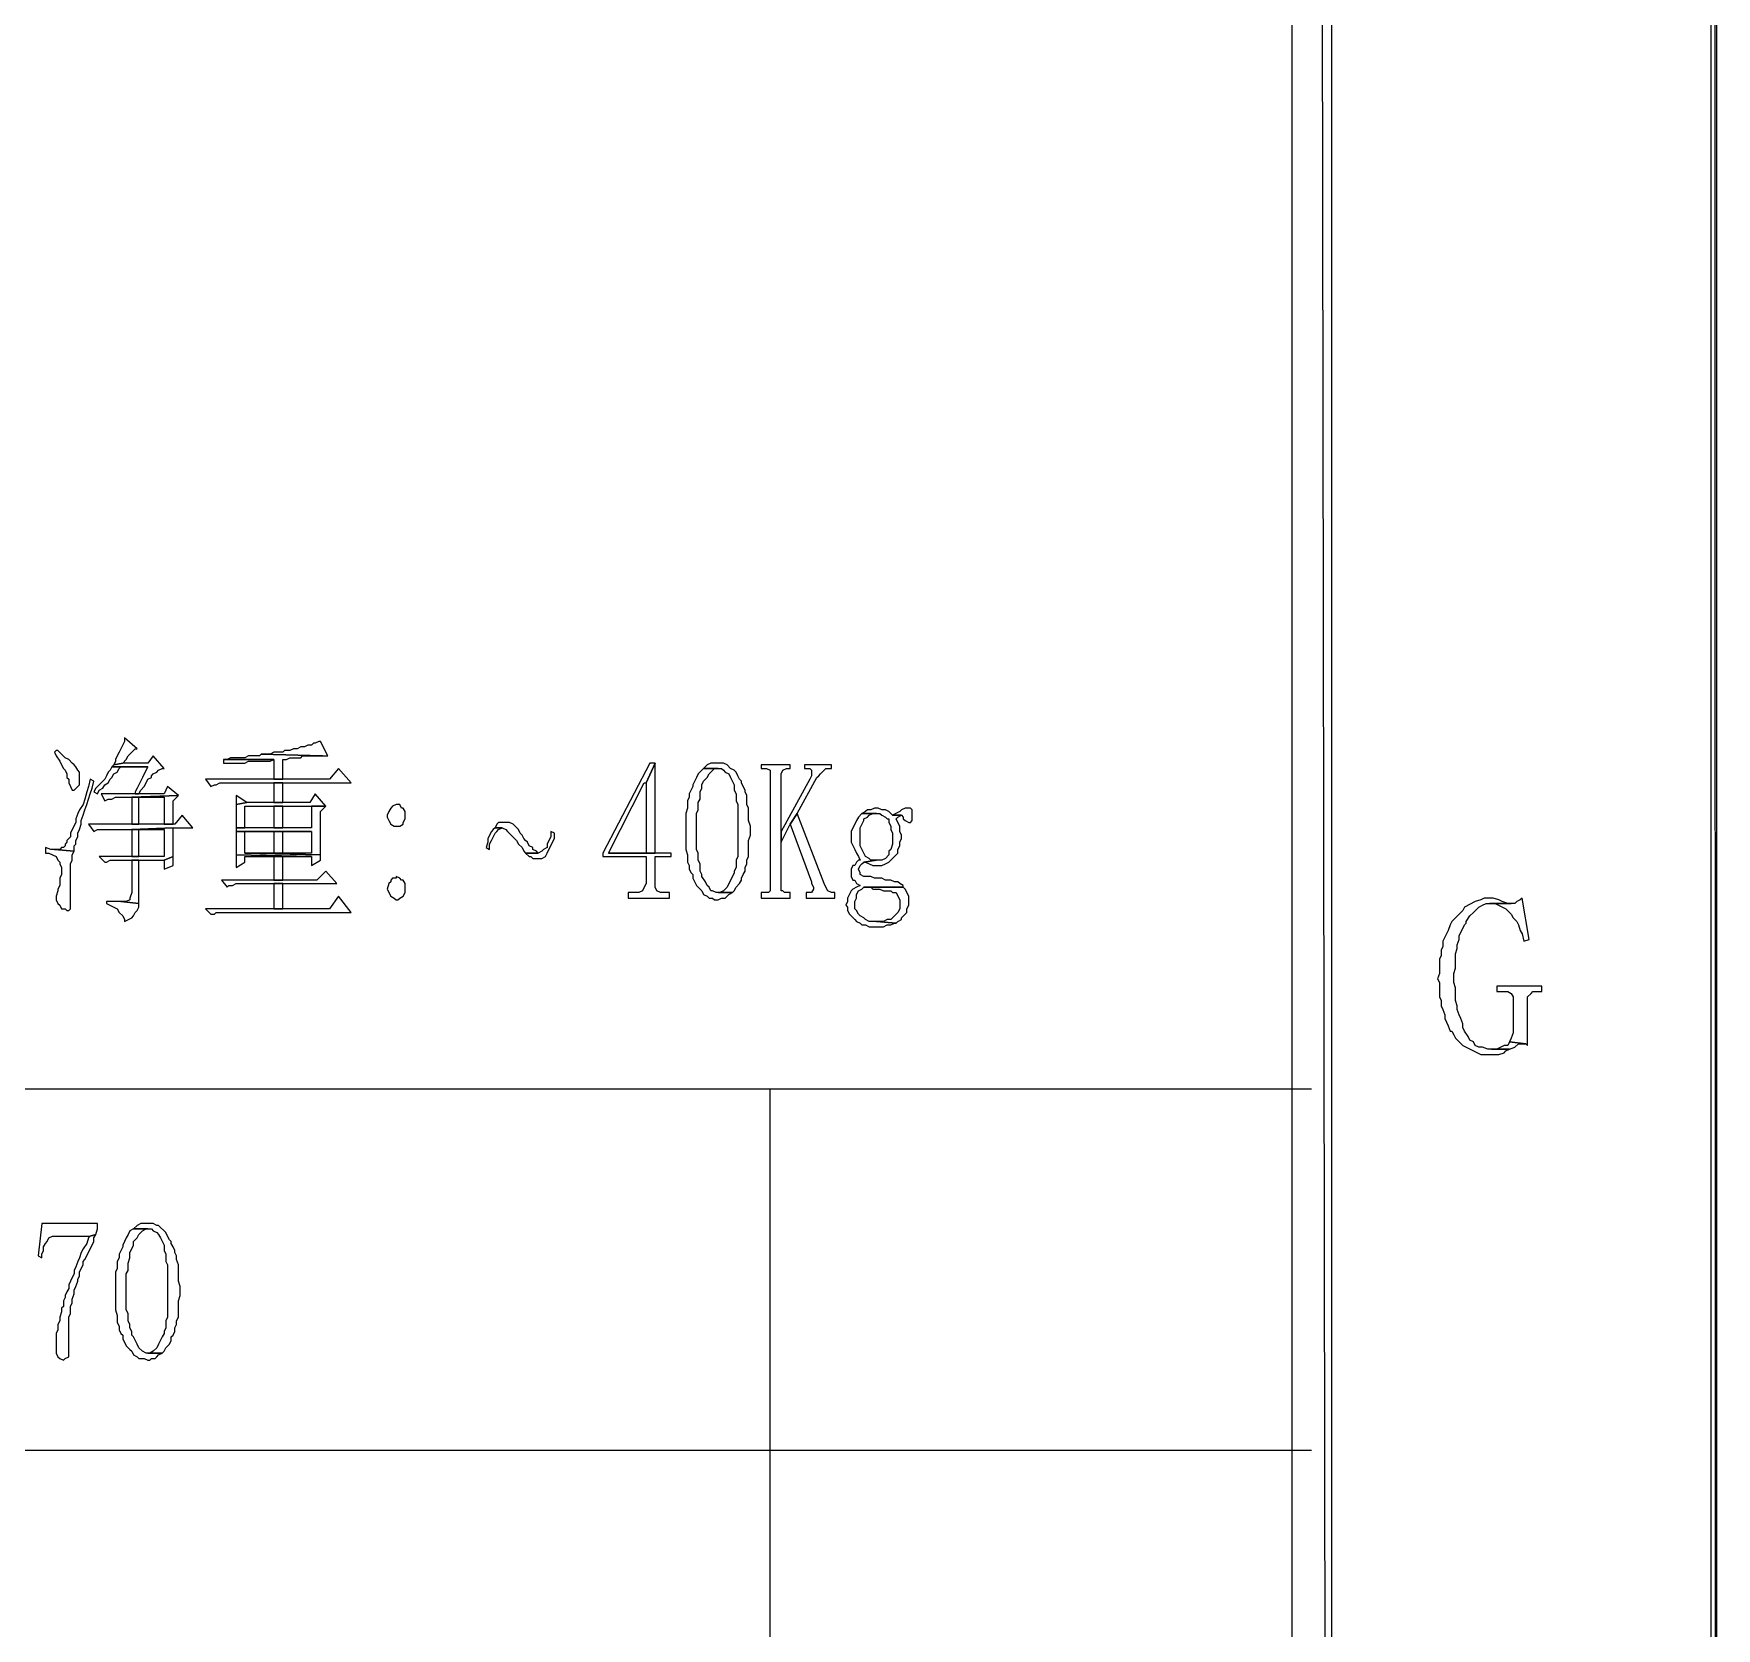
# Model space of a CAD drawing. Extents: x -15.4 to 0.8, y 0.3 to 11.8.
# Drawn here: x -0.511 to 0.269, y 2.424 to 3.163 of the extents above; entities that cross this region are included whole.
import ezdxf

# ---------------------------------------------------------------- set-up
doc = ezdxf.new("R2010")
doc.units = 0
doc.header["$MEASUREMENT"] = 0
doc.linetypes.add('AUSGEZOGEN', pattern=[0])
doc.layers.get('0').update_dxf_attribs({"linetype": 'AUSGEZOGEN'})

msp = doc.modelspace()

# ---------------------------------------------------------------- linework, layer by layer
for points in [[(0.26872, 0.5669), (0.26622, 11.62106), (0.26622, 11.62106), (0.26872, 11.62356), (0.26872, 0.5669)], [(0.26622, 0.56856), (0.26872, 0.5669), (0.26872, 0.5669), (0.26622, 11.62106), (0.26622, 0.56856)], [(0.09039, 0.7444), (0.07205, 11.4269), (0.07205, 11.4269), (0.09039, 11.44523), (0.09039, 0.7444)], [(0.07205, 0.76273), (0.09039, 0.7444), (0.09039, 0.7444), (0.07205, 11.4269), (0.07205, 0.76273)], [(-0.50045, 2.83106), (-0.50128, 2.83023), (-0.50128, 2.83023), (-0.50045, 2.82856), (-0.50045, 2.82856), (-0.49878, 2.82606), (-0.49878, 2.82606), (-0.49795, 2.8244), (-0.49795, 2.8244), (-0.49711, 2.82273), (-0.49711, 2.82273), (-0.49628, 2.8219), (-0.49628, 2.8219), (-0.49545, 2.82023), (-0.49545, 2.82023), (-0.49545, 2.81856), (-0.49545, 2.81856), (-0.49461, 2.81773), (-0.49461, 2.81773), (-0.49461, 2.81606), (-0.49461, 2.81606), (-0.49378, 2.8144), (-0.49378, 2.8144), (-0.49295, 2.81273), (-0.49295, 2.81273), (-0.49211, 2.81273), (-0.49211, 2.81273), (-0.49045, 2.8144), (-0.49045, 2.8144), (-0.48961, 2.81523), (-0.48961, 2.81523), (-0.48961, 2.82106), (-0.48961, 2.82106), (-0.49045, 2.8219), (-0.49045, 2.8219), (-0.49128, 2.82356), (-0.49128, 2.82356), (-0.49211, 2.8244), (-0.49211, 2.8244), (-0.49295, 2.82523), (-0.49295, 2.82523), (-0.49461, 2.8269), (-0.49461, 2.8269), (-0.49628, 2.82773), (-0.49628, 2.82773), (-0.49795, 2.8294), (-0.49795, 2.8294), (-0.49961, 2.83106), (-0.50045, 2.83106)], [(-0.46878, 2.8369), (-0.46878, 2.83523), (-0.46878, 2.83523), (-0.47128, 2.83023), (-0.47128, 2.83023), (-0.47211, 2.82856), (-0.47211, 2.82856), (-0.47295, 2.8269), (-0.47295, 2.8269), (-0.47295, 2.82606), (-0.47295, 2.82606), (-0.47378, 2.8244), (-0.47378, 2.8244), (-0.46961, 2.82523), (-0.46961, 2.82523), (-0.46795, 2.8269), (-0.46795, 2.8269), (-0.46711, 2.82856), (-0.46711, 2.82856), (-0.46545, 2.83023), (-0.46545, 2.83023), (-0.46378, 2.8319), (-0.46378, 2.8319), (-0.46295, 2.8319), (-0.46878, 2.8369)], [(-0.37795, 2.83523), (-0.37878, 2.83523), (-0.37878, 2.83523), (-0.38045, 2.8344), (-0.38045, 2.8344), (-0.38128, 2.8344), (-0.38128, 2.8344), (-0.38211, 2.83356), (-0.38211, 2.83356), (-0.38378, 2.83356), (-0.38378, 2.83356), (-0.38545, 2.83273), (-0.38545, 2.83273), (-0.38711, 2.83273), (-0.38711, 2.83273), (-0.38878, 2.8319), (-0.38878, 2.8319), (-0.39045, 2.8319), (-0.39045, 2.8319), (-0.39211, 2.83106), (-0.39211, 2.83106), (-0.39461, 2.83106), (-0.39461, 2.83106), (-0.39545, 2.83023), (-0.39545, 2.83023), (-0.39961, 2.83023), (-0.39961, 2.83023), (-0.40128, 2.8294), (-0.40128, 2.8294), (-0.40545, 2.8294), (-0.40545, 2.8294), (-0.37711, 2.82856), (-0.37711, 2.82856), (-0.37461, 2.82856), (-0.37795, 2.83523)], [(-0.47461, 2.82356), (-0.47545, 2.8219), (-0.47545, 2.8219), (-0.47628, 2.82106), (-0.47628, 2.82106), (-0.47711, 2.8194), (-0.47711, 2.8194), (-0.47795, 2.81773), (-0.47795, 2.81773), (-0.47961, 2.81606), (-0.47961, 2.81606), (-0.48045, 2.81523), (-0.48045, 2.81523), (-0.48211, 2.81356), (-0.48211, 2.81356), (-0.48295, 2.8119), (-0.48295, 2.8119), (-0.48128, 2.81106), (-0.48128, 2.81106), (-0.48045, 2.81273), (-0.48045, 2.81273), (-0.47878, 2.81356), (-0.47878, 2.81356), (-0.47795, 2.81523), (-0.47795, 2.81523), (-0.47628, 2.81606), (-0.47628, 2.81606), (-0.47545, 2.81773), (-0.47545, 2.81773), (-0.47461, 2.81856), (-0.47461, 2.81856), (-0.47378, 2.82023), (-0.47378, 2.82023), (-0.47211, 2.82106), (-0.47211, 2.82106), (-0.47128, 2.82273), (-0.47128, 2.82273), (-0.47045, 2.82356), (-0.47045, 2.82356), (-0.45795, 2.82356), (-0.47461, 2.82356)], [(-0.45545, 2.82856), (-0.45795, 2.82523), (-0.45795, 2.82523), (-0.46961, 2.82523), (-0.46961, 2.82523), (-0.47378, 2.8244), (-0.47378, 2.8244), (-0.47461, 2.82356), (-0.47461, 2.82356), (-0.45795, 2.82356), (-0.45795, 2.82356), (-0.45961, 2.82023), (-0.45961, 2.82023), (-0.46045, 2.81856), (-0.46045, 2.81856), (-0.46211, 2.81523), (-0.46211, 2.81523), (-0.46295, 2.81356), (-0.46295, 2.81356), (-0.46378, 2.8119), (-0.46378, 2.8119), (-0.46378, 2.81106), (-0.46378, 2.81106), (-0.46211, 2.81106), (-0.46211, 2.81106), (-0.46128, 2.81273), (-0.46128, 2.81273), (-0.45961, 2.8144), (-0.45961, 2.8144), (-0.45878, 2.81606), (-0.45878, 2.81606), (-0.45795, 2.81773), (-0.45795, 2.81773), (-0.45628, 2.81856), (-0.45628, 2.81856), (-0.45628, 2.8194), (-0.45628, 2.8194), (-0.45545, 2.82023), (-0.45545, 2.82023), (-0.45378, 2.82106), (-0.45378, 2.82106), (-0.45295, 2.8219), (-0.45295, 2.8219), (-0.45128, 2.82273), (-0.45128, 2.82273), (-0.45045, 2.82273), (-0.45545, 2.82856)], [(-0.36961, 2.82273), (-0.37378, 2.81773), (-0.37378, 2.81773), (-0.43128, 2.81773), (-0.43128, 2.81773), (-0.42878, 2.8144), (-0.42878, 2.8144), (-0.42711, 2.81523), (-0.42711, 2.81523), (-0.42628, 2.81523), (-0.42628, 2.81523), (-0.42461, 2.81606), (-0.42461, 2.81606), (-0.36378, 2.81606), (-0.36961, 2.82273)], [(-0.40545, 2.8294), (-0.40628, 2.82856), (-0.40628, 2.82856), (-0.41128, 2.82856), (-0.41128, 2.82856), (-0.41295, 2.82773), (-0.41295, 2.82773), (-0.41961, 2.82773), (-0.41961, 2.82773), (-0.42128, 2.8269), (-0.42128, 2.8269), (-0.42295, 2.8269), (-0.42295, 2.8269), (-0.39961, 2.8269), (-0.39961, 2.8269), (-0.39961, 2.81773), (-0.39961, 2.81773), (-0.39545, 2.81773), (-0.39545, 2.81773), (-0.39545, 2.8269), (-0.39545, 2.8269), (-0.39378, 2.8269), (-0.39378, 2.8269), (-0.39211, 2.82773), (-0.39211, 2.82773), (-0.38711, 2.82773), (-0.38711, 2.82773), (-0.38628, 2.82856), (-0.38628, 2.82856), (-0.37711, 2.82856), (-0.40545, 2.8294)], [(-0.42295, 2.8269), (-0.42295, 2.82523), (-0.42295, 2.82523), (-0.41295, 2.82523), (-0.41295, 2.82523), (-0.41128, 2.82606), (-0.41128, 2.82606), (-0.40128, 2.82606), (-0.40128, 2.82606), (-0.39961, 2.8269), (-0.42295, 2.8269)], [(-0.22295, 2.82523), (-0.22545, 2.82523), (-0.22545, 2.82523), (-0.24711, 2.78356), (-0.24711, 2.78356), (-0.24711, 2.7819), (-0.24711, 2.7819), (-0.22711, 2.7819), (-0.22711, 2.7819), (-0.22711, 2.7694), (-0.22711, 2.7694), (-0.22795, 2.76773), (-0.22795, 2.76773), (-0.22878, 2.76606), (-0.22878, 2.76606), (-0.23045, 2.76523), (-0.23045, 2.76523), (-0.23545, 2.76523), (-0.23545, 2.76523), (-0.23545, 2.76273), (-0.23545, 2.76273), (-0.21628, 2.76273), (-0.21628, 2.76273), (-0.21628, 2.76523), (-0.21628, 2.76523), (-0.22045, 2.76523), (-0.22045, 2.76523), (-0.22211, 2.76606), (-0.22211, 2.76606), (-0.22295, 2.76773), (-0.22295, 2.76773), (-0.22295, 2.7819), (-0.22295, 2.7819), (-0.21545, 2.7819), (-0.21545, 2.7819), (-0.21545, 2.78356), (-0.21545, 2.78356), (-0.24461, 2.78356), (-0.24461, 2.78356), (-0.22795, 2.81606), (-0.22795, 2.81606), (-0.22711, 2.81606), (-0.22295, 2.82523)], [(-0.22295, 2.82523), (-0.22711, 2.81606), (-0.22711, 2.81606), (-0.22711, 2.78356), (-0.22711, 2.78356), (-0.24461, 2.78356), (-0.24461, 2.78356), (-0.22295, 2.78356), (-0.22295, 2.82523)], [(-0.20045, 2.82273), (-0.20295, 2.82023), (-0.20295, 2.82023), (-0.20378, 2.81856), (-0.20378, 2.81856), (-0.20545, 2.81523), (-0.20545, 2.81523), (-0.20545, 2.8144), (-0.20545, 2.8144), (-0.20711, 2.81106), (-0.20711, 2.81106), (-0.20711, 2.8094), (-0.20711, 2.8094), (-0.20795, 2.80773), (-0.20795, 2.80773), (-0.20795, 2.8044), (-0.20795, 2.8044), (-0.20878, 2.8019), (-0.20878, 2.8019), (-0.20878, 2.78523), (-0.20878, 2.78523), (-0.20795, 2.78273), (-0.20795, 2.78273), (-0.20795, 2.7794), (-0.20795, 2.7794), (-0.20711, 2.77773), (-0.20711, 2.77773), (-0.20711, 2.77606), (-0.20711, 2.77606), (-0.20628, 2.7744), (-0.20628, 2.7744), (-0.20545, 2.77356), (-0.20545, 2.77356), (-0.20545, 2.7719), (-0.20545, 2.7719), (-0.20378, 2.76856), (-0.20378, 2.76856), (-0.20211, 2.7669), (-0.20211, 2.7669), (-0.20128, 2.76606), (-0.20128, 2.76606), (-0.20045, 2.7644), (-0.20045, 2.7644), (-0.19878, 2.76356), (-0.19878, 2.76356), (-0.19795, 2.76273), (-0.19795, 2.76273), (-0.19628, 2.76273), (-0.19628, 2.76273), (-0.19545, 2.7619), (-0.19545, 2.7619), (-0.19378, 2.7619), (-0.19378, 2.7619), (-0.19211, 2.76273), (-0.19211, 2.76273), (-0.19045, 2.76273), (-0.19045, 2.76273), (-0.18878, 2.7644), (-0.18878, 2.7644), (-0.18711, 2.76523), (-0.18711, 2.76523), (-0.19461, 2.76523), (-0.19461, 2.76523), (-0.19628, 2.76606), (-0.19628, 2.76606), (-0.19711, 2.76606), (-0.19711, 2.76606), (-0.19795, 2.76773), (-0.19795, 2.76773), (-0.19878, 2.76856), (-0.19878, 2.76856), (-0.19961, 2.77023), (-0.19961, 2.77023), (-0.20128, 2.77273), (-0.20128, 2.77273), (-0.20128, 2.77356), (-0.20128, 2.77356), (-0.20211, 2.77523), (-0.20211, 2.77523), (-0.20211, 2.77856), (-0.20211, 2.77856), (-0.20295, 2.78023), (-0.20295, 2.78023), (-0.20295, 2.78356), (-0.20295, 2.78356), (-0.20378, 2.78523), (-0.20378, 2.78523), (-0.20378, 2.8019), (-0.20378, 2.8019), (-0.20295, 2.80356), (-0.20295, 2.80356), (-0.20295, 2.8069), (-0.20295, 2.8069), (-0.20211, 2.80856), (-0.20211, 2.80856), (-0.20211, 2.8119), (-0.20211, 2.8119), (-0.20128, 2.81356), (-0.20128, 2.81356), (-0.20128, 2.81523), (-0.20128, 2.81523), (-0.20045, 2.8169), (-0.20045, 2.8169), (-0.19878, 2.81856), (-0.19878, 2.81856), (-0.19795, 2.82023), (-0.19795, 2.82023), (-0.19545, 2.82273), (-0.19545, 2.82273), (-0.19378, 2.82273), (-0.20045, 2.82273)], [(-0.19378, 2.82523), (-0.19711, 2.82523), (-0.19711, 2.82523), (-0.19878, 2.8244), (-0.19878, 2.8244), (-0.20045, 2.82273), (-0.20045, 2.82273), (-0.19211, 2.82273), (-0.19211, 2.82273), (-0.19128, 2.8219), (-0.19128, 2.8219), (-0.19045, 2.82106), (-0.19045, 2.82106), (-0.18878, 2.82023), (-0.18878, 2.82023), (-0.18795, 2.81856), (-0.18795, 2.81856), (-0.18628, 2.81523), (-0.18628, 2.81523), (-0.18628, 2.81273), (-0.18628, 2.81273), (-0.18545, 2.81106), (-0.18545, 2.81106), (-0.18545, 2.80773), (-0.18545, 2.80773), (-0.18461, 2.80606), (-0.18461, 2.80606), (-0.18461, 2.7819), (-0.18461, 2.7819), (-0.18545, 2.78023), (-0.18545, 2.78023), (-0.18545, 2.7769), (-0.18545, 2.7769), (-0.18628, 2.77523), (-0.18628, 2.77523), (-0.18628, 2.7744), (-0.18628, 2.7744), (-0.18711, 2.77273), (-0.18711, 2.77273), (-0.18878, 2.7694), (-0.18878, 2.7694), (-0.18961, 2.76773), (-0.18961, 2.76773), (-0.19128, 2.76606), (-0.19128, 2.76606), (-0.19295, 2.76523), (-0.19295, 2.76523), (-0.19378, 2.76523), (-0.19378, 2.76523), (-0.18711, 2.76523), (-0.18711, 2.76523), (-0.18628, 2.76606), (-0.18628, 2.76606), (-0.18545, 2.76773), (-0.18545, 2.76773), (-0.18378, 2.7694), (-0.18378, 2.7694), (-0.18295, 2.77106), (-0.18295, 2.77106), (-0.18295, 2.7719), (-0.18295, 2.7719), (-0.18211, 2.77356), (-0.18211, 2.77356), (-0.18128, 2.77523), (-0.18128, 2.77523), (-0.18128, 2.7769), (-0.18128, 2.7769), (-0.18045, 2.77856), (-0.18045, 2.77856), (-0.18045, 2.78023), (-0.18045, 2.78023), (-0.17961, 2.7819), (-0.17961, 2.7819), (-0.17961, 2.7894), (-0.17961, 2.7894), (-0.17878, 2.7919), (-0.17878, 2.7919), (-0.17878, 2.79606), (-0.17878, 2.79606), (-0.17961, 2.79856), (-0.17961, 2.79856), (-0.17961, 2.8044), (-0.17961, 2.8044), (-0.18045, 2.80606), (-0.18045, 2.80606), (-0.18045, 2.81023), (-0.18045, 2.81023), (-0.18128, 2.8119), (-0.18128, 2.8119), (-0.18128, 2.81273), (-0.18128, 2.81273), (-0.18211, 2.8144), (-0.18211, 2.8144), (-0.18295, 2.81606), (-0.18295, 2.81606), (-0.18295, 2.8169), (-0.18295, 2.8169), (-0.18378, 2.81773), (-0.18378, 2.81773), (-0.18461, 2.8194), (-0.18461, 2.8194), (-0.18545, 2.82106), (-0.18545, 2.82106), (-0.18628, 2.8219), (-0.18628, 2.8219), (-0.18795, 2.82273), (-0.18795, 2.82273), (-0.18961, 2.8244), (-0.18961, 2.8244), (-0.19128, 2.82523), (-0.19128, 2.82523), (-0.19295, 2.82523), (-0.19378, 2.82523)], [(-0.16045, 2.8244), (-0.17378, 2.8244), (-0.17378, 2.8244), (-0.17378, 2.82273), (-0.17378, 2.82273), (-0.17128, 2.82273), (-0.17128, 2.82273), (-0.16961, 2.8219), (-0.16961, 2.8219), (-0.16961, 2.76606), (-0.16961, 2.76606), (-0.17045, 2.76523), (-0.17045, 2.76523), (-0.17378, 2.76523), (-0.17378, 2.76523), (-0.17378, 2.76273), (-0.17378, 2.76273), (-0.16045, 2.76273), (-0.16045, 2.76273), (-0.16045, 2.76523), (-0.16045, 2.76523), (-0.16295, 2.76523), (-0.16295, 2.76523), (-0.16378, 2.76606), (-0.16378, 2.76606), (-0.16461, 2.76606), (-0.16461, 2.76606), (-0.16461, 2.82023), (-0.16461, 2.82023), (-0.16378, 2.8219), (-0.16378, 2.8219), (-0.16211, 2.82273), (-0.16211, 2.82273), (-0.16045, 2.82273), (-0.16045, 2.8244)], [(-0.14128, 2.8244), (-0.15378, 2.8244), (-0.15378, 2.8244), (-0.15378, 2.82273), (-0.15378, 2.82273), (-0.15128, 2.82273), (-0.15128, 2.82273), (-0.15045, 2.8219), (-0.15045, 2.8219), (-0.15045, 2.8194), (-0.15045, 2.8194), (-0.15128, 2.81773), (-0.15128, 2.81773), (-0.16461, 2.79356), (-0.16461, 2.79356), (-0.16461, 2.78856), (-0.16461, 2.78856), (-0.16045, 2.7969), (-0.16045, 2.7969), (-0.15711, 2.8019), (-0.15711, 2.8019), (-0.14795, 2.81856), (-0.14795, 2.81856), (-0.14711, 2.8194), (-0.14711, 2.8194), (-0.14628, 2.82023), (-0.14628, 2.82023), (-0.14378, 2.82273), (-0.14378, 2.82273), (-0.14128, 2.82273), (-0.14128, 2.8244)], [(-0.48461, 2.81773), (-0.48545, 2.8144), (-0.48545, 2.8144), (-0.48628, 2.8119), (-0.48628, 2.8119), (-0.48711, 2.80856), (-0.48711, 2.80856), (-0.48795, 2.80606), (-0.48795, 2.80606), (-0.48961, 2.80356), (-0.48961, 2.80356), (-0.49045, 2.8019), (-0.49045, 2.8019), (-0.49128, 2.7994), (-0.49128, 2.7994), (-0.49128, 2.79773), (-0.49128, 2.79773), (-0.49295, 2.7944), (-0.49295, 2.7944), (-0.49378, 2.79273), (-0.49378, 2.79273), (-0.49378, 2.79106), (-0.49378, 2.79106), (-0.49545, 2.7894), (-0.49545, 2.7894), (-0.49545, 2.78856), (-0.49545, 2.78856), (-0.49628, 2.78773), (-0.49628, 2.78773), (-0.49628, 2.7869), (-0.49628, 2.7869), (-0.49711, 2.78606), (-0.49711, 2.78606), (-0.49795, 2.78606), (-0.49795, 2.78606), (-0.49878, 2.78523), (-0.49878, 2.78523), (-0.50128, 2.78523), (-0.50128, 2.78523), (-0.49211, 2.7844), (-0.49211, 2.7844), (-0.49211, 2.7869), (-0.49211, 2.7869), (-0.49128, 2.78773), (-0.49128, 2.78773), (-0.49128, 2.7894), (-0.49128, 2.7894), (-0.49045, 2.79106), (-0.49045, 2.79106), (-0.49045, 2.79273), (-0.49045, 2.79273), (-0.48961, 2.7944), (-0.48961, 2.7944), (-0.48878, 2.7969), (-0.48878, 2.7969), (-0.48878, 2.79856), (-0.48878, 2.79856), (-0.48795, 2.80106), (-0.48795, 2.80106), (-0.48711, 2.80356), (-0.48711, 2.80356), (-0.48628, 2.80606), (-0.48628, 2.80606), (-0.48545, 2.80856), (-0.48545, 2.80856), (-0.48461, 2.81106), (-0.48461, 2.81106), (-0.48378, 2.81356), (-0.48378, 2.81356), (-0.48295, 2.8169), (-0.48461, 2.81773)], [(-0.44878, 2.8144), (-0.45045, 2.81106), (-0.45045, 2.81106), (-0.47961, 2.81106), (-0.47961, 2.81106), (-0.47795, 2.80773), (-0.47795, 2.80773), (-0.47628, 2.80856), (-0.47628, 2.80856), (-0.47461, 2.80856), (-0.47461, 2.80856), (-0.47295, 2.8094), (-0.47295, 2.8094), (-0.46545, 2.8094), (-0.46545, 2.8094), (-0.44378, 2.81023), (-0.44878, 2.8144)], [(-0.39545, 2.8069), (-0.39545, 2.81606), (-0.39545, 2.81606), (-0.39961, 2.81606), (-0.39961, 2.81606), (-0.39961, 2.8069), (-0.39961, 2.8069), (-0.39545, 2.8069), (-0.39545, 2.8069)], [(-0.44378, 2.81023), (-0.46545, 2.8094), (-0.46545, 2.8094), (-0.45045, 2.8094), (-0.45045, 2.8094), (-0.45045, 2.7969), (-0.45045, 2.7969), (-0.44628, 2.7969), (-0.44628, 2.7969), (-0.44628, 2.80773), (-0.44378, 2.81023)], [(-0.46545, 2.8094), (-0.46545, 2.7969), (-0.46545, 2.7969), (-0.46211, 2.7969), (-0.46211, 2.7969), (-0.46211, 2.8094), (-0.46211, 2.8094), (-0.45045, 2.8094), (-0.46545, 2.8094)], [(-0.38045, 2.81106), (-0.38295, 2.8069), (-0.38295, 2.8069), (-0.41211, 2.8069), (-0.41211, 2.8069), (-0.41711, 2.80606), (-0.41711, 2.80606), (-0.41711, 2.79523), (-0.41711, 2.79523), (-0.41295, 2.79523), (-0.41295, 2.79523), (-0.41295, 2.80523), (-0.41295, 2.80523), (-0.37545, 2.80523), (-0.38045, 2.81106)], [(-0.41711, 2.81023), (-0.41711, 2.80606), (-0.41711, 2.80606), (-0.41211, 2.8069), (-0.41711, 2.81023)], [(-0.44211, 2.80106), (-0.44545, 2.7969), (-0.44545, 2.7969), (-0.48545, 2.7969), (-0.48545, 2.7969), (-0.48295, 2.79356), (-0.48295, 2.79356), (-0.48128, 2.7944), (-0.48128, 2.7944), (-0.46545, 2.7944), (-0.46545, 2.7944), (-0.44628, 2.79523), (-0.44628, 2.79523), (-0.43711, 2.79523), (-0.44211, 2.80106)], [(-0.37545, 2.80523), (-0.38211, 2.80523), (-0.38211, 2.80523), (-0.38211, 2.79523), (-0.38211, 2.79523), (-0.41711, 2.79523), (-0.41711, 2.79523), (-0.41711, 2.79356), (-0.41711, 2.79356), (-0.38211, 2.79356), (-0.38211, 2.79356), (-0.38211, 2.78356), (-0.38211, 2.78356), (-0.41295, 2.78356), (-0.41295, 2.78356), (-0.37795, 2.78273), (-0.37795, 2.78273), (-0.37795, 2.80273), (-0.37545, 2.80523)], [(-0.39545, 2.79523), (-0.39545, 2.80523), (-0.39545, 2.80523), (-0.39961, 2.80523), (-0.39961, 2.80523), (-0.39961, 2.79523), (-0.39961, 2.79523), (-0.39545, 2.79523), (-0.39545, 2.79523)], [(-0.34295, 2.80606), (-0.34461, 2.80523), (-0.34461, 2.80523), (-0.34545, 2.8044), (-0.34545, 2.8044), (-0.34628, 2.80273), (-0.34628, 2.80273), (-0.34711, 2.80106), (-0.34711, 2.80106), (-0.34711, 2.80023), (-0.34711, 2.80023), (-0.34628, 2.79856), (-0.34628, 2.79856), (-0.34545, 2.7969), (-0.34545, 2.7969), (-0.34378, 2.79606), (-0.34378, 2.79606), (-0.34128, 2.79606), (-0.34128, 2.79606), (-0.33961, 2.7969), (-0.33961, 2.7969), (-0.33961, 2.79773), (-0.33961, 2.79773), (-0.33878, 2.7994), (-0.33878, 2.7994), (-0.33878, 2.80273), (-0.33878, 2.80273), (-0.33961, 2.8044), (-0.33961, 2.8044), (-0.34045, 2.8044), (-0.34045, 2.8044), (-0.34128, 2.80606), (-0.34295, 2.80606)], [(-0.15711, 2.8019), (-0.16045, 2.7969), (-0.16045, 2.7969), (-0.15045, 2.77023), (-0.15045, 2.77023), (-0.15045, 2.7694), (-0.15045, 2.7694), (-0.14961, 2.76773), (-0.14961, 2.76773), (-0.14961, 2.7669), (-0.14961, 2.7669), (-0.15045, 2.76523), (-0.15045, 2.76523), (-0.15295, 2.76523), (-0.15295, 2.76523), (-0.15295, 2.76273), (-0.15295, 2.76273), (-0.13961, 2.76273), (-0.13961, 2.76273), (-0.13961, 2.76523), (-0.13961, 2.76523), (-0.14128, 2.76523), (-0.14128, 2.76523), (-0.14295, 2.76606), (-0.14295, 2.76606), (-0.14378, 2.76773), (-0.14378, 2.76773), (-0.14461, 2.7694), (-0.15711, 2.8019)], [(-0.12711, 2.8019), (-0.12878, 2.80023), (-0.12878, 2.80023), (-0.12961, 2.79856), (-0.12961, 2.79856), (-0.13045, 2.7969), (-0.13045, 2.7969), (-0.13128, 2.79523), (-0.13128, 2.79523), (-0.13211, 2.79356), (-0.13211, 2.79356), (-0.13211, 2.78856), (-0.13211, 2.78856), (-0.13045, 2.78523), (-0.13045, 2.78523), (-0.12961, 2.78356), (-0.12961, 2.78356), (-0.12878, 2.7819), (-0.12878, 2.7819), (-0.12795, 2.78023), (-0.12795, 2.78023), (-0.12878, 2.78023), (-0.12878, 2.78023), (-0.12961, 2.7794), (-0.12961, 2.7794), (-0.13045, 2.77773), (-0.13045, 2.77773), (-0.13128, 2.77773), (-0.13128, 2.77773), (-0.13211, 2.77606), (-0.13211, 2.77606), (-0.13211, 2.77273), (-0.13211, 2.77273), (-0.13128, 2.77106), (-0.13128, 2.77106), (-0.13045, 2.77106), (-0.13045, 2.77106), (-0.12961, 2.7694), (-0.12961, 2.7694), (-0.12795, 2.76856), (-0.12795, 2.76856), (-0.12961, 2.76773), (-0.12961, 2.76773), (-0.13128, 2.7669), (-0.13128, 2.7669), (-0.13211, 2.76606), (-0.13211, 2.76606), (-0.13378, 2.76273), (-0.13378, 2.76273), (-0.13378, 2.76106), (-0.13378, 2.76106), (-0.13461, 2.7594), (-0.13461, 2.7594), (-0.13378, 2.75856), (-0.13378, 2.75856), (-0.13378, 2.7569), (-0.13378, 2.7569), (-0.13295, 2.75523), (-0.13295, 2.75523), (-0.13045, 2.75273), (-0.13045, 2.75273), (-0.12961, 2.7519), (-0.12961, 2.7519), (-0.12795, 2.75106), (-0.12795, 2.75106), (-0.12711, 2.75023), (-0.12711, 2.75023), (-0.12545, 2.75023), (-0.12545, 2.75023), (-0.12378, 2.7494), (-0.12378, 2.7494), (-0.11711, 2.7494), (-0.11711, 2.7494), (-0.11545, 2.75023), (-0.11545, 2.75023), (-0.11378, 2.75023), (-0.11378, 2.75023), (-0.11211, 2.75106), (-0.11211, 2.75106), (-0.11128, 2.75106), (-0.11128, 2.75106), (-0.12045, 2.7519), (-0.12045, 2.7519), (-0.12378, 2.7519), (-0.12378, 2.7519), (-0.12545, 2.75273), (-0.12545, 2.75273), (-0.12628, 2.75356), (-0.12628, 2.75356), (-0.12795, 2.7544), (-0.12795, 2.7544), (-0.12878, 2.75523), (-0.12878, 2.75523), (-0.12961, 2.7569), (-0.12961, 2.7569), (-0.13045, 2.75773), (-0.13045, 2.75773), (-0.13045, 2.76106), (-0.13045, 2.76106), (-0.12961, 2.76273), (-0.12961, 2.76273), (-0.12961, 2.7644), (-0.12961, 2.7644), (-0.12878, 2.76606), (-0.12878, 2.76606), (-0.12711, 2.7669), (-0.12711, 2.7669), (-0.12628, 2.76773), (-0.12628, 2.76773), (-0.10795, 2.76773), (-0.10795, 2.76773), (-0.10795, 2.76856), (-0.10795, 2.76856), (-0.10961, 2.7694), (-0.10961, 2.7694), (-0.11045, 2.77023), (-0.11045, 2.77023), (-0.11211, 2.77023), (-0.11211, 2.77023), (-0.11378, 2.77106), (-0.11378, 2.77106), (-0.11628, 2.77106), (-0.11628, 2.77106), (-0.11795, 2.7719), (-0.11795, 2.7719), (-0.12128, 2.7719), (-0.12128, 2.7719), (-0.12295, 2.77273), (-0.12295, 2.77273), (-0.12628, 2.77273), (-0.12628, 2.77273), (-0.12795, 2.77356), (-0.12795, 2.77356), (-0.12795, 2.7744), (-0.12795, 2.7744), (-0.12878, 2.77606), (-0.12878, 2.77606), (-0.12795, 2.77773), (-0.12795, 2.77773), (-0.12711, 2.77856), (-0.12711, 2.77856), (-0.12628, 2.7794), (-0.12628, 2.7794), (-0.12045, 2.78023), (-0.12045, 2.78023), (-0.12295, 2.78023), (-0.12295, 2.78023), (-0.12378, 2.78106), (-0.12378, 2.78106), (-0.12545, 2.7819), (-0.12545, 2.7819), (-0.12628, 2.78356), (-0.12628, 2.78356), (-0.12795, 2.7869), (-0.12795, 2.7869), (-0.12795, 2.79523), (-0.12795, 2.79523), (-0.12628, 2.79856), (-0.12628, 2.79856), (-0.12628, 2.7994), (-0.12628, 2.7994), (-0.12461, 2.80023), (-0.12461, 2.80023), (-0.12378, 2.80106), (-0.12378, 2.80106), (-0.12211, 2.8019), (-0.12211, 2.8019), (-0.12045, 2.8019), (-0.12711, 2.8019)], [(-0.12045, 2.8044), (-0.12128, 2.8044), (-0.12128, 2.8044), (-0.12295, 2.80356), (-0.12295, 2.80356), (-0.12461, 2.80356), (-0.12461, 2.80356), (-0.12545, 2.80273), (-0.12545, 2.80273), (-0.12711, 2.8019), (-0.12711, 2.8019), (-0.11878, 2.8019), (-0.11878, 2.8019), (-0.11795, 2.80106), (-0.11795, 2.80106), (-0.11628, 2.80023), (-0.11628, 2.80023), (-0.11545, 2.7994), (-0.11545, 2.7994), (-0.11461, 2.7994), (-0.11461, 2.7994), (-0.11461, 2.79773), (-0.11461, 2.79773), (-0.11378, 2.79606), (-0.11378, 2.79606), (-0.11378, 2.7944), (-0.11378, 2.7944), (-0.11295, 2.79273), (-0.11295, 2.79273), (-0.11295, 2.78773), (-0.11295, 2.78773), (-0.11378, 2.78523), (-0.11378, 2.78523), (-0.11461, 2.7844), (-0.11461, 2.7844), (-0.11461, 2.78273), (-0.11461, 2.78273), (-0.11628, 2.78106), (-0.11628, 2.78106), (-0.11795, 2.78023), (-0.11795, 2.78023), (-0.12045, 2.78023), (-0.12045, 2.78023), (-0.12628, 2.7794), (-0.12628, 2.7794), (-0.12545, 2.7794), (-0.12545, 2.7794), (-0.12378, 2.77856), (-0.12378, 2.77856), (-0.12211, 2.77773), (-0.12211, 2.77773), (-0.11795, 2.77773), (-0.11795, 2.77773), (-0.11628, 2.77856), (-0.11628, 2.77856), (-0.11461, 2.7794), (-0.11461, 2.7794), (-0.11211, 2.7819), (-0.11211, 2.7819), (-0.11045, 2.78356), (-0.11045, 2.78356), (-0.11045, 2.78523), (-0.11045, 2.78523), (-0.10961, 2.7869), (-0.10961, 2.7869), (-0.10961, 2.78856), (-0.10961, 2.78856), (-0.10878, 2.79023), (-0.10878, 2.79023), (-0.10878, 2.7919), (-0.10878, 2.7919), (-0.10961, 2.79356), (-0.10961, 2.79356), (-0.10961, 2.79606), (-0.10961, 2.79606), (-0.11045, 2.79773), (-0.11045, 2.79773), (-0.11128, 2.7994), (-0.11128, 2.7994), (-0.11045, 2.80023), (-0.11045, 2.80023), (-0.10878, 2.80106), (-0.10878, 2.80106), (-0.11295, 2.80106), (-0.11295, 2.80106), (-0.11461, 2.80273), (-0.11461, 2.80273), (-0.11628, 2.80356), (-0.11628, 2.80356), (-0.11795, 2.80356), (-0.11795, 2.80356), (-0.11961, 2.8044), (-0.12045, 2.8044)], [(-0.10628, 2.8044), (-0.10711, 2.8044), (-0.10711, 2.8044), (-0.10878, 2.80356), (-0.10878, 2.80356), (-0.10961, 2.80273), (-0.10961, 2.80273), (-0.11295, 2.80106), (-0.11295, 2.80106), (-0.10878, 2.80106), (-0.10878, 2.80106), (-0.10795, 2.80023), (-0.10795, 2.80023), (-0.10795, 2.7994), (-0.10795, 2.7994), (-0.10711, 2.79856), (-0.10711, 2.79856), (-0.10545, 2.79773), (-0.10545, 2.79773), (-0.10461, 2.79773), (-0.10461, 2.79773), (-0.10378, 2.79856), (-0.10378, 2.79856), (-0.10378, 2.80356), (-0.10378, 2.80356), (-0.10461, 2.8044), (-0.10628, 2.8044)], [(-0.44628, 2.79523), (-0.46545, 2.7944), (-0.46545, 2.7944), (-0.45045, 2.7944), (-0.45045, 2.7944), (-0.45045, 2.7819), (-0.45045, 2.7819), (-0.48045, 2.7819), (-0.48045, 2.7819), (-0.47795, 2.7794), (-0.47795, 2.7794), (-0.47711, 2.7794), (-0.47711, 2.7794), (-0.47545, 2.78023), (-0.47545, 2.78023), (-0.45045, 2.78023), (-0.45045, 2.78023), (-0.44628, 2.7819), (-0.44628, 2.7819), (-0.44628, 2.78523), (-0.44628, 2.79523)], [(-0.46545, 2.7944), (-0.46545, 2.7819), (-0.46545, 2.7819), (-0.46211, 2.7819), (-0.46211, 2.7819), (-0.46211, 2.7944), (-0.46211, 2.7944), (-0.45045, 2.7944), (-0.46545, 2.7944)], [(-0.41711, 2.79356), (-0.41711, 2.78273), (-0.41711, 2.78273), (-0.38211, 2.7819), (-0.38211, 2.7819), (-0.38211, 2.77773), (-0.38211, 2.77773), (-0.37795, 2.78023), (-0.37795, 2.78023), (-0.37795, 2.78273), (-0.37795, 2.78273), (-0.41295, 2.78356), (-0.41295, 2.78356), (-0.41295, 2.79356), (-0.41295, 2.79356), (-0.39961, 2.79356), (-0.41711, 2.79356)], [(-0.39961, 2.79356), (-0.39961, 2.78356), (-0.39961, 2.78356), (-0.39545, 2.78356), (-0.39545, 2.78356), (-0.39545, 2.79356), (-0.39545, 2.79356), (-0.38211, 2.79356), (-0.39961, 2.79356)], [(-0.29711, 2.79523), (-0.29795, 2.7944), (-0.29795, 2.7944), (-0.29878, 2.79356), (-0.29878, 2.79356), (-0.30045, 2.79023), (-0.30045, 2.79023), (-0.30045, 2.78856), (-0.30045, 2.78856), (-0.30128, 2.78606), (-0.30128, 2.78606), (-0.29961, 2.78523), (-0.29961, 2.78523), (-0.29961, 2.78773), (-0.29961, 2.78773), (-0.29878, 2.7894), (-0.29878, 2.7894), (-0.29711, 2.79273), (-0.29711, 2.79273), (-0.29628, 2.79356), (-0.29628, 2.79356), (-0.29545, 2.7944), (-0.29545, 2.7944), (-0.29378, 2.79523), (-0.29711, 2.79523)], [(-0.29295, 2.79773), (-0.29545, 2.79773), (-0.29545, 2.79773), (-0.29628, 2.7969), (-0.29628, 2.7969), (-0.29711, 2.79523), (-0.29711, 2.79523), (-0.29378, 2.79523), (-0.29378, 2.79523), (-0.29211, 2.7944), (-0.29211, 2.7944), (-0.29128, 2.79356), (-0.29128, 2.79356), (-0.28711, 2.7894), (-0.28711, 2.7894), (-0.28628, 2.78773), (-0.28628, 2.78773), (-0.28461, 2.78606), (-0.28461, 2.78606), (-0.28378, 2.7844), (-0.28378, 2.7844), (-0.28295, 2.78356), (-0.28295, 2.78356), (-0.27711, 2.78356), (-0.27711, 2.78356), (-0.27795, 2.7844), (-0.27795, 2.7844), (-0.27961, 2.78523), (-0.27961, 2.78523), (-0.27961, 2.78606), (-0.27961, 2.78606), (-0.28128, 2.7869), (-0.28128, 2.7869), (-0.28211, 2.78856), (-0.28211, 2.78856), (-0.28295, 2.7894), (-0.28295, 2.7894), (-0.28378, 2.79023), (-0.28378, 2.79023), (-0.28461, 2.7919), (-0.28461, 2.7919), (-0.28545, 2.79273), (-0.28545, 2.79273), (-0.28628, 2.7944), (-0.28628, 2.7944), (-0.28878, 2.7969), (-0.28878, 2.7969), (-0.29045, 2.79773), (-0.29045, 2.79773), (-0.29128, 2.79773), (-0.29295, 2.79773)], [(-0.27128, 2.79356), (-0.27128, 2.79106), (-0.27128, 2.79106), (-0.27211, 2.7894), (-0.27211, 2.7894), (-0.27295, 2.78773), (-0.27295, 2.78773), (-0.27295, 2.78606), (-0.27295, 2.78606), (-0.27461, 2.78523), (-0.27461, 2.78523), (-0.27545, 2.7844), (-0.27545, 2.7844), (-0.27711, 2.78356), (-0.27711, 2.78356), (-0.28295, 2.78356), (-0.28295, 2.78356), (-0.28128, 2.7819), (-0.28128, 2.7819), (-0.28045, 2.7819), (-0.28045, 2.7819), (-0.27961, 2.78106), (-0.27961, 2.78106), (-0.27545, 2.78106), (-0.27545, 2.78106), (-0.27378, 2.7819), (-0.27378, 2.7819), (-0.27295, 2.78356), (-0.27295, 2.78356), (-0.27045, 2.78856), (-0.27045, 2.78856), (-0.26961, 2.79023), (-0.26961, 2.79023), (-0.26961, 2.79273), (-0.27128, 2.79356)], [(-0.50545, 2.78606), (-0.50545, 2.78356), (-0.50545, 2.78356), (-0.50378, 2.78356), (-0.50378, 2.78356), (-0.50211, 2.78273), (-0.50211, 2.78273), (-0.50045, 2.7819), (-0.50045, 2.7819), (-0.49961, 2.78023), (-0.49961, 2.78023), (-0.49878, 2.7794), (-0.49878, 2.7794), (-0.49878, 2.77856), (-0.49878, 2.77856), (-0.49795, 2.7769), (-0.49795, 2.7769), (-0.49795, 2.77356), (-0.49795, 2.77356), (-0.49878, 2.7719), (-0.49878, 2.7719), (-0.49878, 2.76856), (-0.49878, 2.76856), (-0.49961, 2.7669), (-0.49961, 2.7669), (-0.49961, 2.76606), (-0.49961, 2.76606), (-0.50045, 2.76356), (-0.50045, 2.76356), (-0.50045, 2.7619), (-0.50045, 2.7619), (-0.49961, 2.76023), (-0.49961, 2.76023), (-0.49878, 2.7594), (-0.49878, 2.7594), (-0.49795, 2.75773), (-0.49795, 2.75773), (-0.49628, 2.75773), (-0.49628, 2.75773), (-0.49545, 2.7569), (-0.49545, 2.7569), (-0.49461, 2.7569), (-0.49461, 2.7569), (-0.49378, 2.75773), (-0.49378, 2.75773), (-0.49378, 2.77856), (-0.49378, 2.77856), (-0.49295, 2.78023), (-0.49295, 2.78023), (-0.49295, 2.78273), (-0.49295, 2.78273), (-0.49211, 2.7844), (-0.49211, 2.7844), (-0.50128, 2.78523), (-0.50128, 2.78523), (-0.50295, 2.78523), (-0.50545, 2.78606)], [(-0.46211, 2.78023), (-0.46545, 2.78023), (-0.46545, 2.78023), (-0.46545, 2.76523), (-0.46545, 2.76523), (-0.46628, 2.76273), (-0.46628, 2.76273), (-0.46628, 2.7619), (-0.46628, 2.7619), (-0.46795, 2.76106), (-0.46795, 2.76106), (-0.47045, 2.76106), (-0.47045, 2.76106), (-0.46211, 2.76023), (-0.46211, 2.76023), (-0.46211, 2.7619), (-0.46211, 2.78023)], [(-0.44628, 2.7819), (-0.45045, 2.78023), (-0.45045, 2.78023), (-0.45045, 2.77606), (-0.45045, 2.77606), (-0.44628, 2.77773), (-0.44628, 2.77773), (-0.44628, 2.78023), (-0.44628, 2.7819)], [(-0.41711, 2.78273), (-0.41711, 2.7769), (-0.41711, 2.7769), (-0.41295, 2.7794), (-0.41295, 2.7794), (-0.41295, 2.7819), (-0.41295, 2.7819), (-0.38211, 2.7819), (-0.41711, 2.78273)], [(-0.39545, 2.77106), (-0.39545, 2.7819), (-0.39545, 2.7819), (-0.39961, 2.7819), (-0.39961, 2.7819), (-0.39961, 2.77106), (-0.39961, 2.77106), (-0.39545, 2.77106), (-0.39545, 2.77106)], [(-0.37545, 2.77523), (-0.37961, 2.77106), (-0.37961, 2.77106), (-0.42378, 2.77106), (-0.42378, 2.77106), (-0.42128, 2.76773), (-0.42128, 2.76773), (-0.42045, 2.76856), (-0.42045, 2.76856), (-0.41878, 2.76856), (-0.41878, 2.76856), (-0.41711, 2.7694), (-0.41711, 2.7694), (-0.37045, 2.7694), (-0.37545, 2.77523)], [(-0.39545, 2.75773), (-0.39545, 2.7694), (-0.39545, 2.7694), (-0.39961, 2.7694), (-0.39961, 2.7694), (-0.39961, 2.75773), (-0.39961, 2.75773), (-0.39545, 2.75773), (-0.39545, 2.75773)], [(-0.34295, 2.77273), (-0.34295, 2.7719), (-0.34295, 2.7719), (-0.34461, 2.7719), (-0.34461, 2.7719), (-0.34545, 2.77106), (-0.34545, 2.77106), (-0.34545, 2.77023), (-0.34545, 2.77023), (-0.34628, 2.7694), (-0.34628, 2.7694), (-0.34711, 2.7669), (-0.34711, 2.7669), (-0.34545, 2.76356), (-0.34545, 2.76356), (-0.34378, 2.76273), (-0.34378, 2.76273), (-0.34295, 2.7619), (-0.34295, 2.7619), (-0.34211, 2.7619), (-0.34211, 2.7619), (-0.34128, 2.76273), (-0.34128, 2.76273), (-0.33961, 2.76356), (-0.33961, 2.76356), (-0.33878, 2.76523), (-0.33878, 2.76523), (-0.33878, 2.7694), (-0.33878, 2.7694), (-0.33961, 2.77106), (-0.33961, 2.77106), (-0.34045, 2.77106), (-0.34045, 2.77106), (-0.34128, 2.7719), (-0.34295, 2.77273)], [(-0.10795, 2.76773), (-0.12628, 2.76773), (-0.12628, 2.76773), (-0.12295, 2.76773), (-0.12295, 2.76773), (-0.12211, 2.7669), (-0.12211, 2.7669), (-0.11878, 2.7669), (-0.11878, 2.7669), (-0.11711, 2.76606), (-0.11711, 2.76606), (-0.11378, 2.76606), (-0.11378, 2.76606), (-0.11295, 2.76523), (-0.11295, 2.76523), (-0.11128, 2.76523), (-0.11128, 2.76523), (-0.11045, 2.76356), (-0.11045, 2.76356), (-0.10961, 2.7619), (-0.10961, 2.7619), (-0.10961, 2.75773), (-0.10961, 2.75773), (-0.11045, 2.75606), (-0.11045, 2.75606), (-0.11378, 2.75273), (-0.11378, 2.75273), (-0.11545, 2.75273), (-0.11545, 2.75273), (-0.11711, 2.7519), (-0.11711, 2.7519), (-0.12045, 2.7519), (-0.12045, 2.7519), (-0.11128, 2.75106), (-0.11128, 2.75106), (-0.11045, 2.7519), (-0.11045, 2.7519), (-0.10878, 2.75273), (-0.10878, 2.75273), (-0.10878, 2.75356), (-0.10878, 2.75356), (-0.10628, 2.75606), (-0.10628, 2.75606), (-0.10628, 2.75773), (-0.10628, 2.75773), (-0.10545, 2.7594), (-0.10545, 2.7594), (-0.10545, 2.76356), (-0.10545, 2.76356), (-0.10711, 2.7669), (-0.10795, 2.76773)], [(-0.47711, 2.76106), (-0.47711, 2.76023), (-0.47711, 2.76023), (-0.47211, 2.75773), (-0.47211, 2.75773), (-0.47128, 2.75606), (-0.47128, 2.75606), (-0.46961, 2.7544), (-0.46961, 2.7544), (-0.46878, 2.75273), (-0.46878, 2.75273), (-0.46878, 2.7519), (-0.46878, 2.7519), (-0.46545, 2.75356), (-0.46545, 2.75356), (-0.46461, 2.7544), (-0.46461, 2.7544), (-0.46378, 2.75606), (-0.46378, 2.75606), (-0.46295, 2.7569), (-0.46295, 2.7569), (-0.46211, 2.75856), (-0.46211, 2.75856), (-0.46211, 2.76023), (-0.46211, 2.76023), (-0.47045, 2.76106), (-0.47045, 2.76106), (-0.47711, 2.76106), (-0.47711, 2.76106)], [(-0.36961, 2.76356), (-0.37378, 2.75773), (-0.37378, 2.75773), (-0.43128, 2.75773), (-0.43128, 2.75773), (-0.42878, 2.75523), (-0.42878, 2.75523), (-0.42711, 2.75523), (-0.42711, 2.75523), (-0.42628, 2.75606), (-0.42628, 2.75606), (-0.36378, 2.75606), (-0.36961, 2.76356)], [(0.16372, 2.76273), (0.16122, 2.76273), (0.16122, 2.76273), (0.15955, 2.7619), (0.15955, 2.7619), (0.15705, 2.76106), (0.15705, 2.76106), (0.15205, 2.75856), (0.15205, 2.75856), (0.15122, 2.7569), (0.15122, 2.7569), (0.14789, 2.75356), (0.14789, 2.75356), (0.14622, 2.7519), (0.14622, 2.7519), (0.14539, 2.75023), (0.14539, 2.75023), (0.14455, 2.74773), (0.14455, 2.74773), (0.14372, 2.74606), (0.14372, 2.74606), (0.14205, 2.74273), (0.14205, 2.74273), (0.14205, 2.74023), (0.14205, 2.74023), (0.14122, 2.73856), (0.14122, 2.73856), (0.14122, 2.73606), (0.14122, 2.73606), (0.14039, 2.7344), (0.14039, 2.7344), (0.14039, 2.72773), (0.14039, 2.72773), (0.13955, 2.72523), (0.13955, 2.72523), (0.14039, 2.72356), (0.14039, 2.72356), (0.14039, 2.7169), (0.14039, 2.7169), (0.14122, 2.71523), (0.14122, 2.71523), (0.14122, 2.71273), (0.14122, 2.71273), (0.14205, 2.71106), (0.14205, 2.71106), (0.14289, 2.70856), (0.14289, 2.70856), (0.14289, 2.7069), (0.14289, 2.7069), (0.14372, 2.70523), (0.14372, 2.70523), (0.14455, 2.70356), (0.14455, 2.70356), (0.14539, 2.70106), (0.14539, 2.70106), (0.14622, 2.70106), (0.14622, 2.70106), (0.14705, 2.6994), (0.14705, 2.6994), (0.14789, 2.69773), (0.14789, 2.69773), (0.14955, 2.69606), (0.14955, 2.69606), (0.15122, 2.6944), (0.15122, 2.6944), (0.15955, 2.69023), (0.15955, 2.69023), (0.16789, 2.69023), (0.16789, 2.69023), (0.17039, 2.69106), (0.17039, 2.69106), (0.17122, 2.6919), (0.17122, 2.6919), (0.17289, 2.69273), (0.17289, 2.69273), (0.16289, 2.69273), (0.16289, 2.69273), (0.16039, 2.69356), (0.16039, 2.69356), (0.15872, 2.69356), (0.15872, 2.69356), (0.15705, 2.6944), (0.15705, 2.6944), (0.15622, 2.69606), (0.15622, 2.69606), (0.15455, 2.6969), (0.15455, 2.6969), (0.15372, 2.69856), (0.15372, 2.69856), (0.15205, 2.70106), (0.15205, 2.70106), (0.15122, 2.70273), (0.15122, 2.70273), (0.15122, 2.7044), (0.15122, 2.7044), (0.15039, 2.7069), (0.15039, 2.7069), (0.14955, 2.70856), (0.14955, 2.70856), (0.14872, 2.71106), (0.14872, 2.71106), (0.14872, 2.71273), (0.14872, 2.71273), (0.14789, 2.71523), (0.14789, 2.71523), (0.14789, 2.72106), (0.14789, 2.72106), (0.14705, 2.72356), (0.14705, 2.72356), (0.14705, 2.72773), (0.14705, 2.72773), (0.14789, 2.73023), (0.14789, 2.73023), (0.14789, 2.7369), (0.14789, 2.7369), (0.14872, 2.7394), (0.14872, 2.7394), (0.14872, 2.74106), (0.14872, 2.74106), (0.14955, 2.74356), (0.14955, 2.74356), (0.14955, 2.74523), (0.14955, 2.74523), (0.15039, 2.7469), (0.15039, 2.7469), (0.15122, 2.74856), (0.15122, 2.74856), (0.15205, 2.75023), (0.15205, 2.75023), (0.15289, 2.75106), (0.15289, 2.75106), (0.15289, 2.7519), (0.15289, 2.7519), (0.15455, 2.7544), (0.15455, 2.7544), (0.15622, 2.75606), (0.15622, 2.75606), (0.15789, 2.75773), (0.15789, 2.75773), (0.15872, 2.75856), (0.15872, 2.75856), (0.16039, 2.7594), (0.16039, 2.7594), (0.16205, 2.76023), (0.16205, 2.76023), (0.17372, 2.76023), (0.17372, 2.76023), (0.17205, 2.76023), (0.17205, 2.76023), (0.16955, 2.76106), (0.16955, 2.76106), (0.16789, 2.7619), (0.16789, 2.7619), (0.16539, 2.76273), (0.16372, 2.76273)], [(0.17872, 2.76273), (0.17789, 2.7619), (0.17789, 2.7619), (0.17622, 2.76106), (0.17622, 2.76106), (0.17539, 2.76023), (0.17539, 2.76023), (0.16372, 2.76023), (0.16372, 2.76023), (0.16622, 2.76023), (0.16622, 2.76023), (0.17122, 2.75773), (0.17122, 2.75773), (0.17289, 2.75606), (0.17289, 2.75606), (0.17372, 2.75523), (0.17372, 2.75523), (0.17455, 2.75356), (0.17455, 2.75356), (0.17622, 2.7519), (0.17622, 2.7519), (0.17705, 2.75023), (0.17705, 2.75023), (0.17789, 2.74773), (0.17789, 2.74773), (0.17872, 2.74606), (0.17872, 2.74606), (0.17955, 2.74273), (0.17955, 2.74273), (0.18205, 2.74356), (0.17872, 2.76273)], [(0.18789, 2.7219), (0.16705, 2.7219), (0.16705, 2.7219), (0.16705, 2.7194), (0.16705, 2.7194), (0.17205, 2.7194), (0.17205, 2.7194), (0.17372, 2.71856), (0.17372, 2.71856), (0.17455, 2.7169), (0.17455, 2.7169), (0.17455, 2.70023), (0.17455, 2.70023), (0.17372, 2.69773), (0.17372, 2.69773), (0.17289, 2.69606), (0.17289, 2.69606), (0.18039, 2.69523), (0.18039, 2.69523), (0.18122, 2.6944), (0.18122, 2.6944), (0.18122, 2.7169), (0.18122, 2.7169), (0.18289, 2.71856), (0.18289, 2.71856), (0.18372, 2.7194), (0.18372, 2.7194), (0.18789, 2.7194), (0.18789, 2.7219)], [(0.17289, 2.69606), (0.17205, 2.6944), (0.17205, 2.6944), (0.17039, 2.6944), (0.17039, 2.6944), (0.16705, 2.69273), (0.16705, 2.69273), (0.16455, 2.69273), (0.16455, 2.69273), (0.17289, 2.69273), (0.17289, 2.69273), (0.17539, 2.69356), (0.17539, 2.69356), (0.17705, 2.69523), (0.17705, 2.69523), (0.18039, 2.69523), (0.17289, 2.69606)], [(-3.26878, 2.6744), (0.08122, 2.6744)], [(-0.16961, 1.3344), (-0.16961, 2.6744)], [(-0.48128, 2.6119), (-0.50711, 2.6119), (-0.50711, 2.6119), (-0.50878, 2.5969), (-0.50878, 2.5969), (-0.50711, 2.59606), (-0.50711, 2.59606), (-0.50711, 2.59773), (-0.50711, 2.59773), (-0.50628, 2.5994), (-0.50628, 2.5994), (-0.50628, 2.60106), (-0.50628, 2.60106), (-0.50545, 2.60273), (-0.50545, 2.60273), (-0.50461, 2.60356), (-0.50461, 2.60356), (-0.50378, 2.60523), (-0.50378, 2.60523), (-0.50211, 2.60606), (-0.50211, 2.60606), (-0.48461, 2.60606), (-0.48461, 2.60606), (-0.48211, 2.6069), (-0.48211, 2.6069), (-0.48128, 2.6094), (-0.48128, 2.6119)], [(-0.45795, 2.6119), (-0.46128, 2.6119), (-0.46128, 2.6119), (-0.46295, 2.61106), (-0.46295, 2.61106), (-0.46461, 2.6094), (-0.46461, 2.6094), (-0.45628, 2.6094), (-0.45628, 2.6094), (-0.45545, 2.60856), (-0.45545, 2.60856), (-0.45378, 2.60773), (-0.45378, 2.60773), (-0.45295, 2.6069), (-0.45295, 2.6069), (-0.45211, 2.60523), (-0.45211, 2.60523), (-0.45045, 2.6019), (-0.45045, 2.6019), (-0.45045, 2.5994), (-0.45045, 2.5994), (-0.44961, 2.59773), (-0.44961, 2.59773), (-0.44961, 2.5944), (-0.44961, 2.5944), (-0.44878, 2.59273), (-0.44878, 2.59273), (-0.44878, 2.56856), (-0.44878, 2.56856), (-0.44961, 2.5669), (-0.44961, 2.5669), (-0.44961, 2.56356), (-0.44961, 2.56356), (-0.45045, 2.5619), (-0.45045, 2.5619), (-0.45045, 2.56106), (-0.45045, 2.56106), (-0.45128, 2.5594), (-0.45128, 2.5594), (-0.45295, 2.55606), (-0.45295, 2.55606), (-0.45378, 2.5544), (-0.45378, 2.5544), (-0.45545, 2.55273), (-0.45545, 2.55273), (-0.45711, 2.5519), (-0.45711, 2.5519), (-0.45795, 2.5519), (-0.45795, 2.5519), (-0.45128, 2.5519), (-0.45128, 2.5519), (-0.45045, 2.55273), (-0.45045, 2.55273), (-0.44961, 2.5544), (-0.44961, 2.5544), (-0.44795, 2.55606), (-0.44795, 2.55606), (-0.44711, 2.55773), (-0.44711, 2.55773), (-0.44711, 2.5594), (-0.44711, 2.5594), (-0.44628, 2.56023), (-0.44628, 2.56023), (-0.44545, 2.5619), (-0.44545, 2.5619), (-0.44545, 2.56356), (-0.44545, 2.56356), (-0.44461, 2.56523), (-0.44461, 2.56523), (-0.44461, 2.5669), (-0.44461, 2.5669), (-0.44378, 2.56856), (-0.44378, 2.56856), (-0.44378, 2.57606), (-0.44378, 2.57606), (-0.44295, 2.57856), (-0.44295, 2.57856), (-0.44295, 2.58273), (-0.44295, 2.58273), (-0.44378, 2.58523), (-0.44378, 2.58523), (-0.44378, 2.59273), (-0.44378, 2.59273), (-0.44461, 2.59523), (-0.44461, 2.59523), (-0.44461, 2.5969), (-0.44461, 2.5969), (-0.44545, 2.59856), (-0.44545, 2.59856), (-0.44545, 2.5994), (-0.44545, 2.5994), (-0.44628, 2.60106), (-0.44628, 2.60106), (-0.44711, 2.60273), (-0.44711, 2.60273), (-0.44711, 2.60356), (-0.44711, 2.60356), (-0.44795, 2.6044), (-0.44795, 2.6044), (-0.44878, 2.60606), (-0.44878, 2.60606), (-0.44961, 2.60773), (-0.44961, 2.60773), (-0.45295, 2.61106), (-0.45295, 2.61106), (-0.45378, 2.61106), (-0.45378, 2.61106), (-0.45545, 2.6119), (-0.45545, 2.6119), (-0.45628, 2.6119), (-0.45795, 2.6119)], [(-0.48211, 2.6069), (-0.48461, 2.60606), (-0.48461, 2.60606), (-0.48545, 2.60523), (-0.48545, 2.60523), (-0.48628, 2.60273), (-0.48628, 2.60273), (-0.48795, 2.60023), (-0.48795, 2.60023), (-0.48878, 2.59856), (-0.48878, 2.59856), (-0.48961, 2.59606), (-0.48961, 2.59606), (-0.49045, 2.5944), (-0.49045, 2.5944), (-0.49128, 2.5919), (-0.49128, 2.5919), (-0.49211, 2.59023), (-0.49211, 2.59023), (-0.49211, 2.58856), (-0.49211, 2.58856), (-0.49295, 2.5869), (-0.49295, 2.5869), (-0.49378, 2.58523), (-0.49378, 2.58523), (-0.49461, 2.58356), (-0.49461, 2.58356), (-0.49461, 2.5819), (-0.49461, 2.5819), (-0.49545, 2.58023), (-0.49545, 2.58023), (-0.49628, 2.57856), (-0.49628, 2.57856), (-0.49628, 2.57773), (-0.49628, 2.57773), (-0.49711, 2.57606), (-0.49711, 2.57606), (-0.49711, 2.57356), (-0.49711, 2.57356), (-0.49795, 2.57273), (-0.49795, 2.57273), (-0.49795, 2.57106), (-0.49795, 2.57106), (-0.49878, 2.56856), (-0.49878, 2.56856), (-0.49878, 2.5669), (-0.49878, 2.5669), (-0.49961, 2.56523), (-0.49961, 2.56523), (-0.49961, 2.56273), (-0.49961, 2.56273), (-0.50045, 2.56106), (-0.50045, 2.56106), (-0.50045, 2.5519), (-0.50045, 2.5519), (-0.49961, 2.55023), (-0.49961, 2.55023), (-0.49878, 2.5494), (-0.49878, 2.5494), (-0.49711, 2.54856), (-0.49711, 2.54856), (-0.49628, 2.5494), (-0.49628, 2.5494), (-0.49461, 2.55023), (-0.49461, 2.55023), (-0.49461, 2.56856), (-0.49461, 2.56856), (-0.49378, 2.57023), (-0.49378, 2.57023), (-0.49378, 2.57356), (-0.49378, 2.57356), (-0.49295, 2.57523), (-0.49295, 2.57523), (-0.49295, 2.5769), (-0.49295, 2.5769), (-0.49211, 2.5794), (-0.49211, 2.5794), (-0.49211, 2.58106), (-0.49211, 2.58106), (-0.49128, 2.58273), (-0.49128, 2.58273), (-0.49045, 2.58523), (-0.49045, 2.58523), (-0.49045, 2.58606), (-0.49045, 2.58606), (-0.48961, 2.58773), (-0.48961, 2.58773), (-0.48961, 2.5894), (-0.48961, 2.5894), (-0.48878, 2.59106), (-0.48878, 2.59106), (-0.48795, 2.59273), (-0.48795, 2.59273), (-0.48795, 2.5944), (-0.48795, 2.5944), (-0.48711, 2.59523), (-0.48711, 2.59523), (-0.48628, 2.5969), (-0.48628, 2.5969), (-0.48461, 2.60023), (-0.48461, 2.60023), (-0.48378, 2.6019), (-0.48378, 2.6019), (-0.48295, 2.60356), (-0.48295, 2.60356), (-0.48295, 2.60523), (-0.48211, 2.6069)], [(-0.46461, 2.6094), (-0.46628, 2.60856), (-0.46628, 2.60856), (-0.46711, 2.6069), (-0.46711, 2.6069), (-0.46795, 2.60523), (-0.46795, 2.60523), (-0.46961, 2.6019), (-0.46961, 2.6019), (-0.46961, 2.60106), (-0.46961, 2.60106), (-0.47128, 2.59773), (-0.47128, 2.59773), (-0.47128, 2.59606), (-0.47128, 2.59606), (-0.47211, 2.5944), (-0.47211, 2.5944), (-0.47211, 2.59106), (-0.47211, 2.59106), (-0.47295, 2.5894), (-0.47295, 2.5894), (-0.47295, 2.5719), (-0.47295, 2.5719), (-0.47211, 2.5694), (-0.47211, 2.5694), (-0.47211, 2.56606), (-0.47211, 2.56606), (-0.47128, 2.5644), (-0.47128, 2.5644), (-0.47128, 2.56273), (-0.47128, 2.56273), (-0.47045, 2.56106), (-0.47045, 2.56106), (-0.46961, 2.56023), (-0.46961, 2.56023), (-0.46961, 2.55856), (-0.46961, 2.55856), (-0.46795, 2.55523), (-0.46795, 2.55523), (-0.46628, 2.55356), (-0.46628, 2.55356), (-0.46545, 2.55273), (-0.46545, 2.55273), (-0.46461, 2.55106), (-0.46461, 2.55106), (-0.46295, 2.55023), (-0.46295, 2.55023), (-0.46211, 2.5494), (-0.46211, 2.5494), (-0.45961, 2.5494), (-0.45961, 2.5494), (-0.45795, 2.54856), (-0.45795, 2.54856), (-0.45711, 2.54856), (-0.45711, 2.54856), (-0.45628, 2.5494), (-0.45628, 2.5494), (-0.45461, 2.5494), (-0.45461, 2.5494), (-0.45378, 2.55023), (-0.45378, 2.55023), (-0.45295, 2.55106), (-0.45295, 2.55106), (-0.45128, 2.5519), (-0.45128, 2.5519), (-0.45878, 2.5519), (-0.45878, 2.5519), (-0.46045, 2.55273), (-0.46045, 2.55273), (-0.46211, 2.5544), (-0.46211, 2.5544), (-0.46295, 2.55606), (-0.46295, 2.55606), (-0.46461, 2.5594), (-0.46461, 2.5594), (-0.46545, 2.56023), (-0.46545, 2.56023), (-0.46545, 2.5619), (-0.46545, 2.5619), (-0.46628, 2.56356), (-0.46628, 2.56356), (-0.46628, 2.56523), (-0.46628, 2.56523), (-0.46711, 2.5669), (-0.46711, 2.5669), (-0.46711, 2.57023), (-0.46711, 2.57023), (-0.46795, 2.5719), (-0.46795, 2.5719), (-0.46795, 2.58856), (-0.46795, 2.58856), (-0.46711, 2.59023), (-0.46711, 2.59023), (-0.46711, 2.59356), (-0.46711, 2.59356), (-0.46628, 2.59606), (-0.46628, 2.59606), (-0.46628, 2.59856), (-0.46628, 2.59856), (-0.46545, 2.60023), (-0.46545, 2.60023), (-0.46461, 2.6019), (-0.46461, 2.6019), (-0.46461, 2.60356), (-0.46461, 2.60356), (-0.46295, 2.60523), (-0.46295, 2.60523), (-0.46211, 2.6069), (-0.46211, 2.6069), (-0.46045, 2.60856), (-0.46045, 2.60856), (-0.45878, 2.6094), (-0.45878, 2.6094), (-0.45795, 2.6094), (-0.46461, 2.6094)], [(-3.26878, 2.5069), (0.08122, 2.5069)]]:
    msp.add_lwpolyline(points)

doc.saveas('drawing.dxf')
